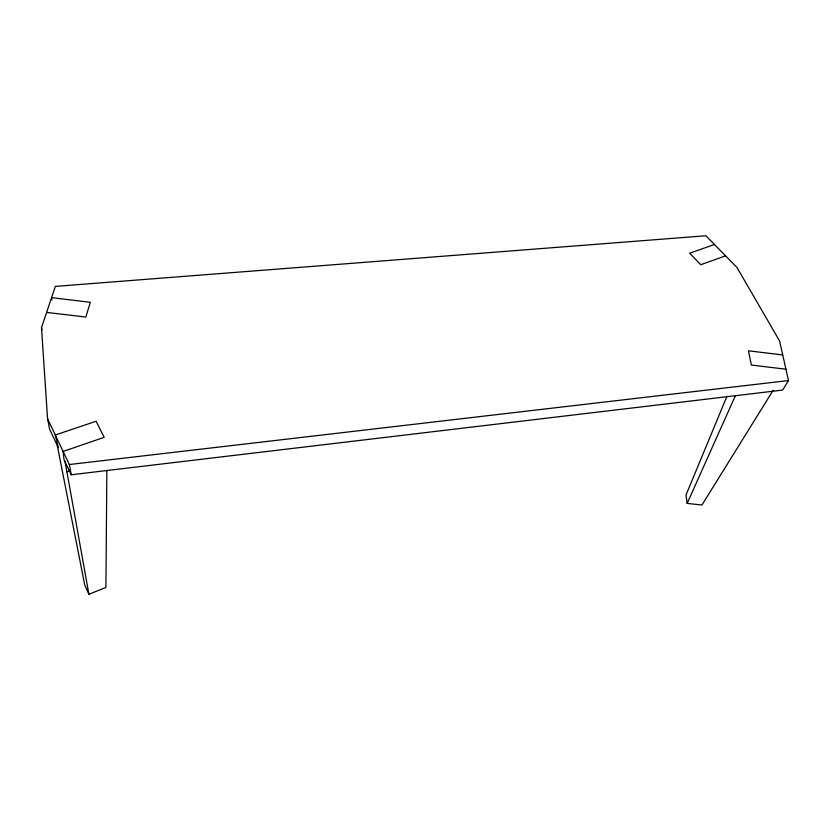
<?xml version="1.0" encoding="UTF-8"?>
<svg xmlns="http://www.w3.org/2000/svg" width="830" height="830" viewBox="0 0 830 830"><rect width="100%" height="100%" fill="white"/><g stroke="black" fill="none" stroke-linecap="round" stroke-linejoin="round"><path stroke-width="1.25" d="M106.863 470.745L105.908 587.453L88.914 594.249L84.712 584.974L57.291 445.42M41.5 327.622L55.361 286.392L705.915 235.751L736.957 267.447L779.536 340.881L788.5 380.555L782.638 390.079L71.204 474.781L63.972 459.509L63.122 451.447L104.196 437.337L96.093 421.267L55.299 434.993L58.349 447.65L49.624 429.224L47.559 418.714L41.5 327.622L41.946 330.05M727.007 396.169L686.005 495.012L687.167 503.395L701.952 505.014L773.135 390.328M687.167 503.395L735.276 395.931M725.586 255.827L700.769 264.739L689.72 253.192L714.474 244.487M88.914 594.249L66.919 471.855L70.56 470.579M47.559 418.714L69.347 464.53L788.5 380.555M46.615 312.412L85.843 317.039L90.335 302.296L51.574 297.669L51.792 300.035M785.937 369.205L751.337 365.044L748.484 350.8L782.721 354.96M65.041 461.781L66.919 471.855M69.347 464.53L71.204 474.781"/></g></svg>
